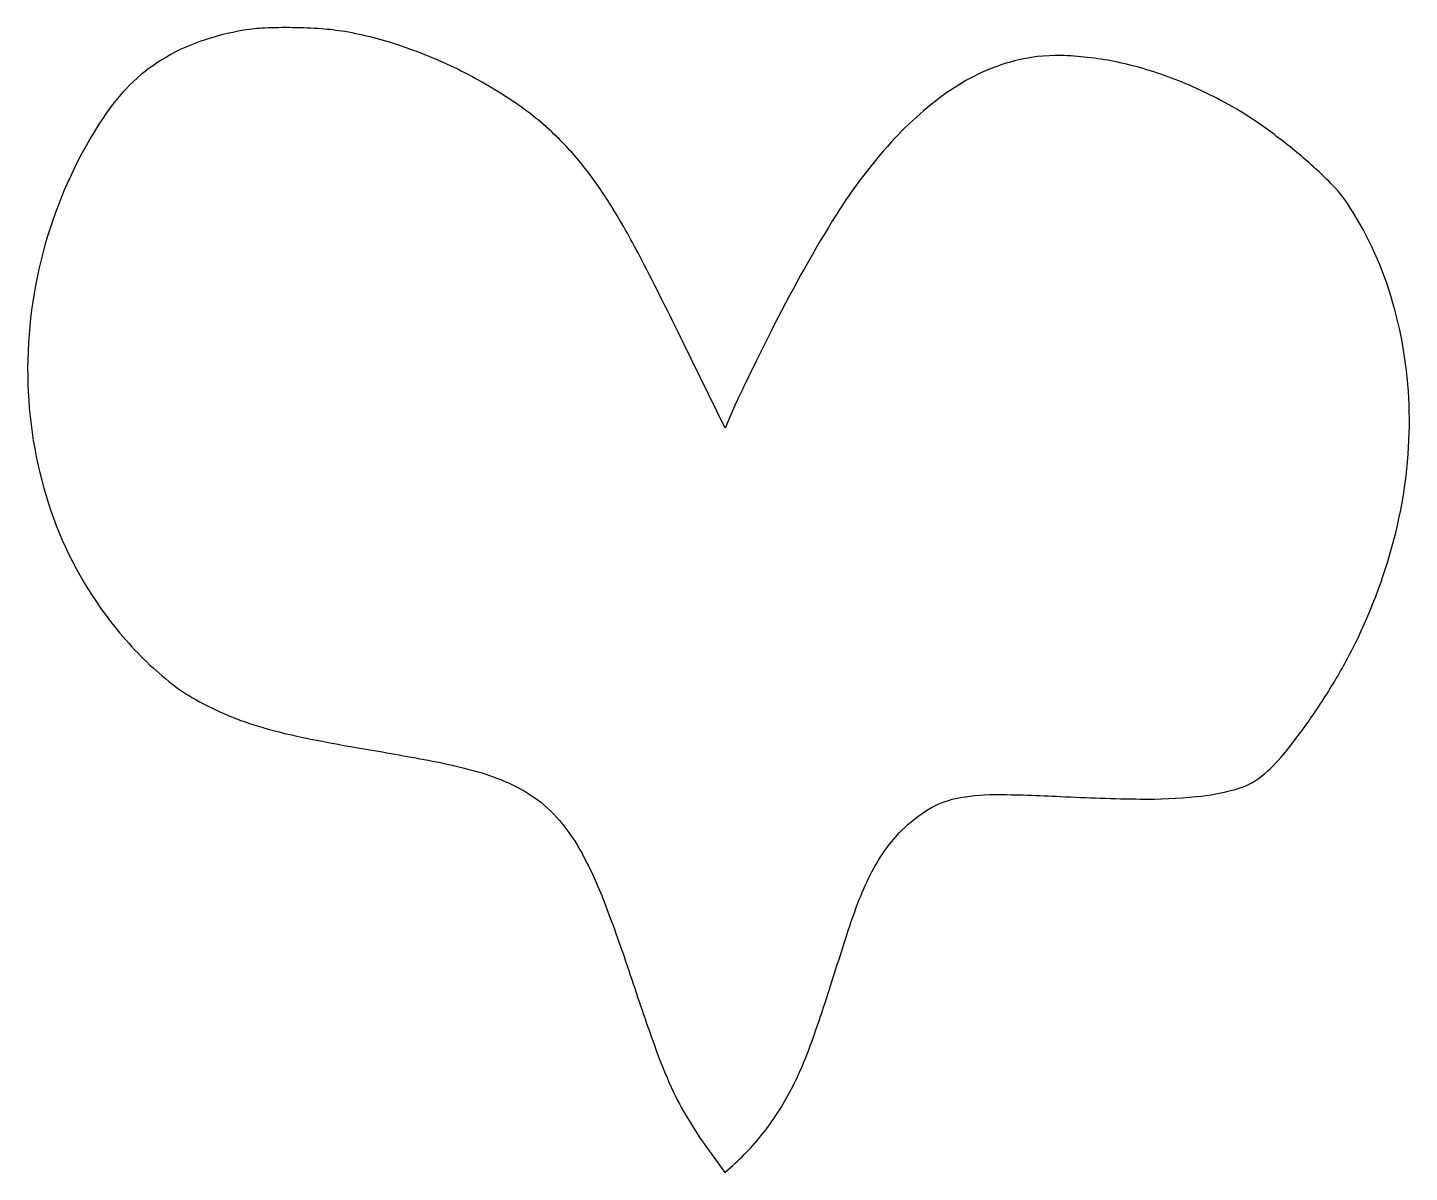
# Model space of a CAD drawing. Extents: x 0 to 464, y 0 to 384.
import ezdxf

# ---------------------------------------------------------------- set-up
doc = ezdxf.new("R2010")
doc.units = 0

msp = doc.modelspace()

# ---------------------------------------------------------------- linework, layer by layer
msp.add_lwpolyline([(72.830856, 382.976845, 0.042611), (58.01497, 379.156689, 0.054454), (45.307155, 373.075727, 0.056588), (34.591524, 364.618026, 0.051924), (25.692086, 353.742774, 0.072222), (6.888721, 313.579582, 0.072255), (0.288403, 269.733523, 0.073954), (6.457476, 226.730724, 0.081832), (24.843125, 189, 0.022911), (32.223242, 179.540516, 0.024077), (40.322918, 170.958593, 0.025522), (48.635326, 163.739478, 0.038032), (56.645287, 158.398826, 0.029598), (67.530846, 153.102123, 0.028209), (79.139615, 149.031255, 0.020968), (93.863976, 145.444487, 0.007561), (115.063107, 141.545486, -0.005982), (137.449983, 137.501059, -0.022153), (151.404482, 134.160093, -0.034477), (161.371778, 130.541848, -0.044728), (169.86758, 125.828139, -0.070122), (178.681345, 117.845537, -0.049263), (186.208825, 106.756787, -0.033486), (193.637566, 90.600975, -0.011084), (202.391738, 66, 0.005253), (210.462839, 42.452778, 0.021049), (216.151488, 28.325652, 0.030372), (221.876161, 17.479052, 0.022061), (229.477185, 6.138193), (234.149274, -0.208392), (236.795397, 2.145804, 0.024798), (242.801604, 8.048056, 0.025408), (248.142489, 14.470196, 0.02458), (252.956438, 21.601495, 0.020322), (257.384368, 29.630425, 0.018335), (260.527693, 36.544655, 0.012525), (263.608142, 44.606781, 0.006738), (267.703591, 56.703481, 0.001192), (275.020683, 79.5, -0.015783), (279.190729, 91.297401, -0.028215), (283.456092, 100.65353, -0.033569), (288.112777, 108.227209, -0.04139), (293.458829, 114.55993, -0.059601), (302.303025, 121.536415, -0.084902), (311.578252, 125.234903, -0.053886), (324.440607, 126.556129, -0.011791), (346.714211, 125.912535, 0.009901), (373.541423, 125.035885, 0.0283), (392.183973, 125.851455, 0.04122), (405.346726, 128.283376, 0.101773), (414.068663, 132.691233, 0.053928), (421.400018, 139.922709, 0.018916), (430.325559, 151.74505, 0.018655), (439.162907, 165.485867, 0.021823), (446.467266, 179.160504, 0.055007), (459.668664, 216.83316, 0.061747), (463.647041, 255.018746, 0.064827), (458.187562, 291.387965, 0.072099), (443.643544, 323.745314, 0.05549), (437.259906, 331.684155, 0.020678), (426.688242, 341.363096, 0.020609), (414.510669, 350.790391, 0.028065), (402.756351, 358.183569, 0.035743), (383.882649, 366.928298, 0.040623), (364.737819, 372.45889, 0.044315), (346.72662, 374.474615, 0.069517), (331.275326, 372.675258, 0.086466), (309.980765, 362.980058, 0.059556), (289.983392, 345.486266, 0.045565), (270.241538, 319.083393, 0.021738), (249.620038, 282, 0.001425), (245.15683, 273.018347, 0.001772), (241.060306, 264.640625, 0.00144), (237.666126, 257.584758, 0.013436), (236.293671, 254.5), (234.228182, 249.5), (220.143648, 278.232597, 0.005086), (206.163528, 306.033069, 0.017923), (196.363398, 323.473105, 0.027027), (187.815965, 335.917621, 0.03313), (178.494792, 346.5, 0.045938), (163.868735, 358.586955, 0.033651), (145.707875, 369.265372, 0.033242), (125.974887, 377.557331, 0.040848), (106.61901, 382.493394, 0.024666), (98.788413, 383.427451, 0.013774), (89.195306, 383.829193, 0.013715), (79.828788, 383.706289, 0.031667)], format="xyb", close=True)

doc.saveas('drawing.dxf')
